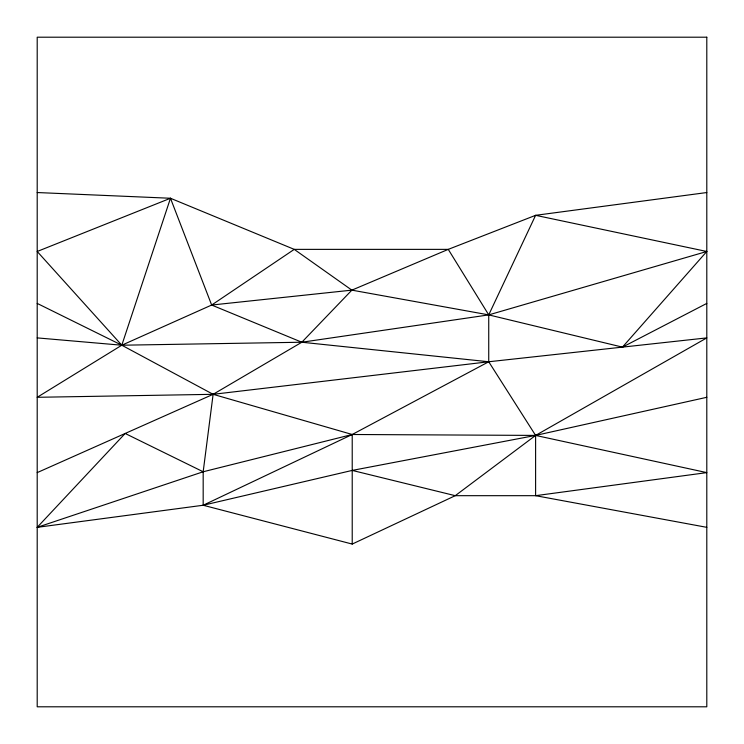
<?xml version="1.0" encoding="UTF-8"?>
<svg xmlns="http://www.w3.org/2000/svg" width="744" height="744" viewBox="0 0 744 744"><rect width="100%" height="100%" fill="white"/><g stroke="black" fill="none" stroke-linecap="round" stroke-linejoin="round"><path stroke-width="1.12" d="M706.8 527.338L535.606 495.681L535.606 435.417L488.734 361.761L488.734 314.889L448.26 249.37L294.252 249.37L211.659 305.04L121.802 345.216L37.2 397.296L213.119 394.32L488.734 361.761L706.8 337.897L535.606 435.417L455.254 495.681L352.219 544.069L203.177 505.25L203.177 471.77L213.119 394.32L301.822 342.231L351.866 290.141L448.26 249.37L535.606 215.323L706.8 192.538M706.8 303.413L622.449 347.132L488.734 314.889L351.866 290.141L294.252 249.37L170.469 198.257L121.802 345.216L37.2 337.897M37.2 303.413L121.802 345.216L301.822 342.231L488.734 314.889L535.606 215.323L706.8 251.481L622.449 347.132M706.8 397.296L535.606 435.417L352.219 470.413L203.177 505.25L37.2 527.338L125.159 433.464L203.177 471.77L352.219 434.496L488.734 361.761L301.822 342.231L211.659 305.04L170.469 198.257L37.2 192.538M203.177 505.25L352.219 434.496L535.606 435.417L706.8 472.617L535.606 495.681L455.254 495.681L352.219 470.413M37.2 472.617L213.119 394.32L352.219 434.496L352.219 544.069M170.469 198.257L37.2 251.481L121.802 345.216L213.119 394.32M37.2 527.338L203.177 471.77M488.734 314.889L706.8 251.481M211.659 305.04L351.866 290.141M706.8 37.2L37.2 37.2L37.2 706.8L706.8 706.8L706.8 37.2"/></g></svg>
